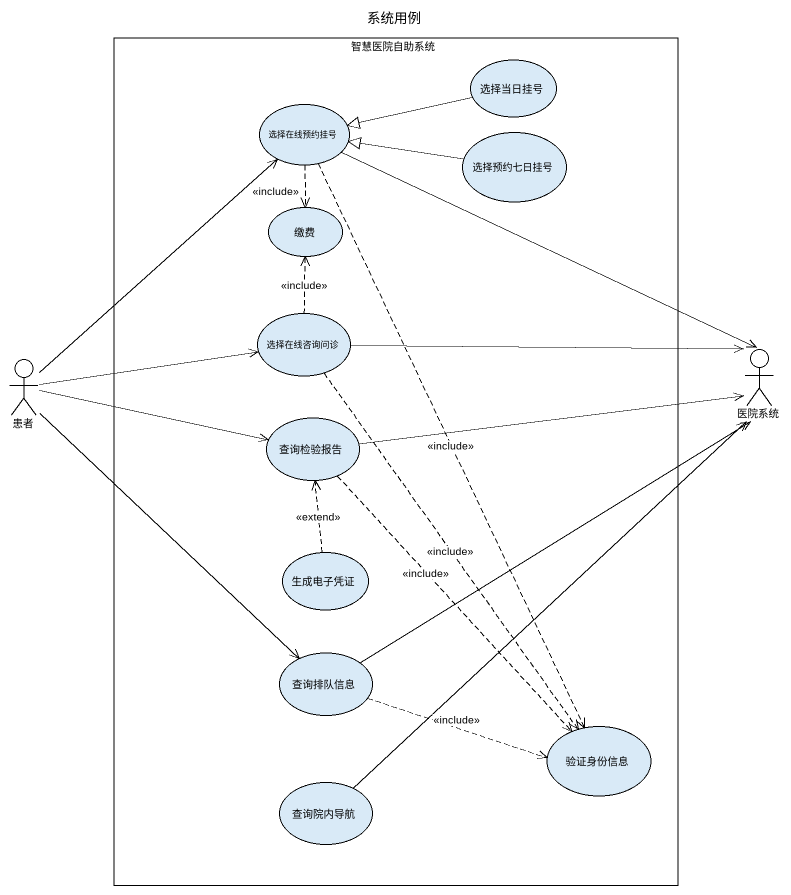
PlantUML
@startuml
title 系统用例
rectangle 智慧医院自助系统 {
  usecase 选择当日挂号
  usecase 选择在线预约挂号
  usecase 选择预约七日挂号
  usecase 缴费
  usecase 选择在线咨询问诊
  usecase 查询检验报告
  usecase 生成电子凭证
  usecase 查询排队信息
  usecase 验证身份信息
  usecase 查询院内导航
}
actor 医院系统
actor 患者
选择当日挂号 -left-|> 选择在线预约挂号
选择在线预约挂号 ..> 缴费 : <<include>>
选择在线预约挂号 -right-> 医院系统
选择在线预约挂号 ..> 验证身份信息 : <<include>>
选择预约七日挂号 -left-|> 选择在线预约挂号
选择在线咨询问诊 .up.> 缴费 : <<include>>
选择在线咨询问诊 -right-> 医院系统
选择在线咨询问诊 ..> 验证身份信息 : <<include>>
患者 -up-> 选择在线预约挂号
患者 -right-> 选择在线咨询问诊
患者 -right-> 查询检验报告
患者 --> 查询排队信息
查询检验报告 -right-> 医院系统
查询检验报告 ..> 验证身份信息 : <<include>>
生成电子凭证 .up.> 查询检验报告 : <<extend>>
查询排队信息 -up-> 医院系统
查询排队信息 .right.> 验证身份信息 : <<include>>
查询院内导航 -up-> 医院系统
@enduml
